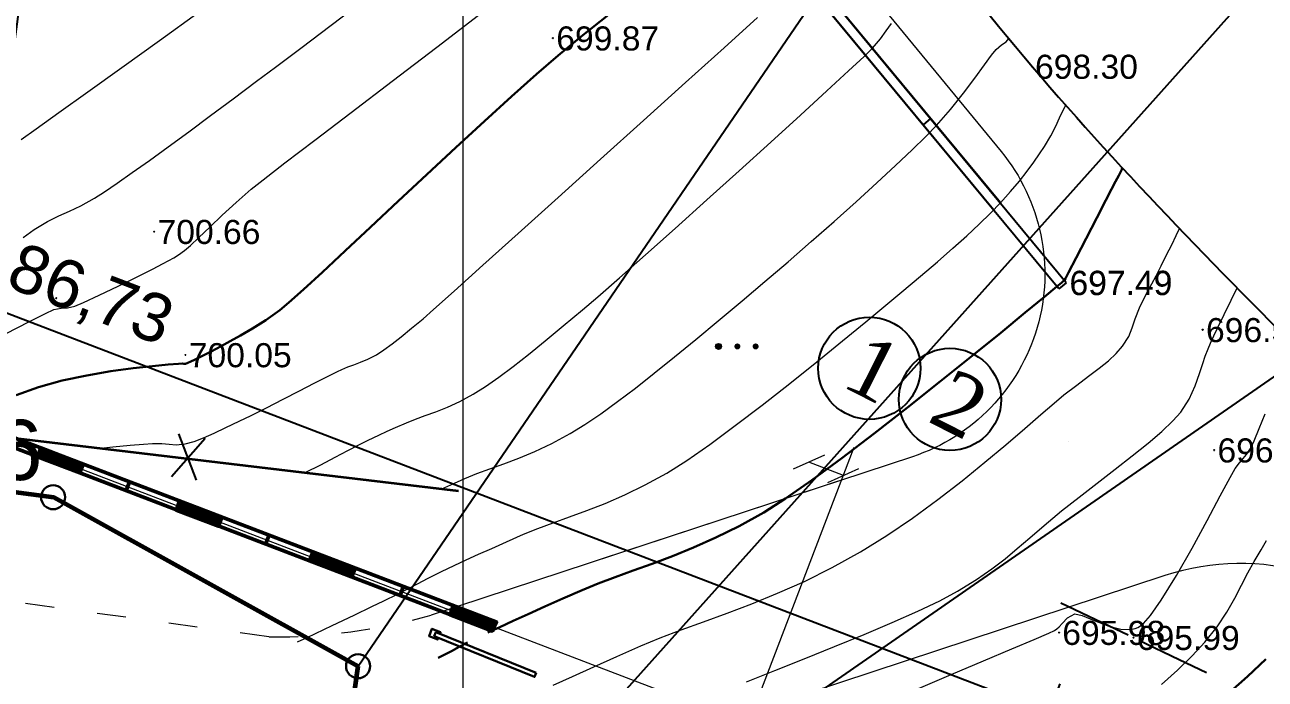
# Model space of a CAD drawing. Header units: feet. Extents: x 3381 to 684025, y 675186 to 4375940.
# Drawn here: x 682170.7 to 682222.2, y 4375721.2 to 4375748.4 of the extents above; entities that cross this region are included whole.
import ezdxf

# ---------------------------------------------------------------- set-up
doc = ezdxf.new("R2010")
doc.units = ezdxf.units.FT
doc.header["$MEASUREMENT"] = 0
doc.header["$PDMODE"] = 34
doc.header["$PDSIZE"] = 0.01
doc.linetypes.add('ACAD_ISO03W100', pattern=[30, 12, -18])
doc.linetypes.add('DUZ', pattern=[0])
doc.layers.get('0').update_dxf_attribs({"linetype": 'CONTINUOUS'})
doc.layers.get('Defpoints').update_dxf_attribs({"linetype": 'CONTINUOUS'})
for name, color, linetype, lineweight in [('-K1', 16, 'CONTINUOUS', 60), ('ANA HORIZONTAL', 24, 'CONTINUOUS', 30), ('das hasar', 5, 'CONTINUOUS', 0), ('HORIZANTAL', 24, 'CONTINUOUS', 13), ('km setka', 170, 'CONTINUOUS', 15)]:
    doc.layers.add(name, color=color, linetype=linetype, lineweight=lineweight)
for name, color, linetype in [('0_Point_Height', 2, 'CONTINUOUS'), ('0_Point_Point', 7, 'CONTINUOUS'), ('col bitkisi', 7, 'CONTINUOUS'), ('Layer8', 7, 'CONTINUOUS'), ('Lep-Stolb', 7, 'CONTINUOUS')]:
    doc.layers.add(name, color=color, linetype=linetype)
doc.styles.get("Standard").update_dxf_attribs({"font": 'arial.ttf', "height": 2})
doc.styles.add('style5', font='arialazlat.ttf', dxfattribs={"height": 400})
doc.linetypes.add('FENCELINE2', pattern='A,6.35,-2.54,[132,ltypeshp.shx,S=2.54,R=0,X=-2.54,Y=0],-2.54,25.4', length=36.83)
doc.dimstyles.new('ISO-25', dxfattribs={"dimtxt": 2, "dimasz": 1, "dimexe": 1.25, "dimexo": 0.625, "dimtad": 1, "dimtxsty": 'Standard', "dimblk": 'OBLIQUE', "dimcen": 2.5, "dimadec": 0, "dimazin": 0, "dimtfac": 1, "dimtmove": 0, "dimatfit": 3, "dimldrblk": 'OBLIQUE', "dimfxl": 1, "dimarcsym": 0})

# ---------------------------------------------------------------- blocks, each defined once
blk = doc.blocks.new('_Oblique')
at = {"color": 0, "linetype": 'ByBlock', "lineweight": -2}
blk.add_line((-0.5, -0.5), (0.5, 0.5), dxfattribs=at)
blk = doc.blocks.new('*D48')
at = {"color": 0, "lineweight": -2, "transparency": 16777216}
for p, q in [((682130.731, 4375746.842), (682132.722, 4375752.045)), ((682132.275, 4375750.878), (682213.275, 4375719.878)), ((682211.731, 4375715.842), (682213.722, 4375721.045))]:
    blk.add_line(p, q, dxfattribs=at)
at = {"layer": 'Defpoints', "color": 0, "lineweight": 18, "transparency": 16777216}
for p in [(682130.507, 4375746.258), (682213.275, 4375719.878), (682211.507, 4375715.258)]:
    blk.add_point(p, dxfattribs=at)
at = {"color": 0, "lineweight": -2, "transparency": 16777216}
for p, rotation in [((682132.275, 4375750.878), 159.0573494500117), ((682213.275, 4375719.878), 339.0573494500117)]:
    blk.add_blockref('_Oblique', p, dxfattribs=dict(at, rotation=rotation))
at = {"color": 0, "lineweight": 18, "transparency": 16777216, "insert": (682173.428, 4375737.084), "char_height": 2, "attachment_point": 5, "rotation": 339.0573}
blk.add_mtext('86,73', dxfattribs=at)
blk = doc.blocks.new('*D50')
at = {"color": 0, "lineweight": -2, "transparency": 16777216}
for p, q in [((682132.844, 4375728.596), (682137.455, 4375763.227)), ((682137.29, 4375761.988), (682171.607, 4375757.419)), ((682167.162, 4375724.028), (682171.772, 4375758.658))]:
    blk.add_line(p, q, dxfattribs=at)
at = {"layer": 'Defpoints', "color": 0, "lineweight": 18, "transparency": 16777216}
for p in [(682171.607, 4375757.419), (682132.762, 4375727.976), (682167.079, 4375723.408)]:
    blk.add_point(p, dxfattribs=at)
at = {"color": 0, "lineweight": -2, "transparency": 16777216}
for p, rotation in [((682137.29, 4375761.988), 172.417149274753), ((682171.607, 4375757.419), 352.4171492747529)]:
    blk.add_blockref('_Oblique', p, dxfattribs=dict(at, rotation=rotation))
at = {"color": 0, "lineweight": 20, "transparency": 16777216, "insert": (682154.666, 4375761.336), "char_height": 2, "attachment_point": 5, "rotation": 352.4171}
blk.add_mtext('{\\fArial|b0|i0|c238|p34;34.60}', dxfattribs=at)

msp = doc.modelspace()

# ---------------------------------------------------------------- hatches: boundary and pattern name
at = {"lineweight": 25}
h = msp.add_hatch(dxfattribs=at)
h.set_pattern_fill('GRASS', color=3)
h.set_pattern_definition([(90, (1292.8779, 801.1559), (-0.707106781, 0.707106781), [0.1875, -1.226713563]), (45, (1292.8779, 801.1559), (-0.70710678119, 0.70710678119), [0.1875, -0.8125]), (135, (1292.8779, 801.1559), (-0.70710678119, -0.70710678119), [0.1875, -0.8125])])
edge = h.paths.add_edge_path(flags=16)
edge.add_arc((682105.84865, 4375677.65053), 3.56005, 0, 360)
edge = h.paths.add_edge_path()
edge.add_arc((682171.50499, 4375648.56641), 2.12139, 0, 360)
edge = h.paths.add_edge_path()
edge.add_line((682108.64083, 4375679.85909), (682113.17785, 4375679.2513))
edge.add_line((682113.17785, 4375679.2513), (682113.56487, 4375682.14026))
edge.add_line((682113.56487, 4375682.14026), (682106.23846, 4375683.12958))
edge.add_line((682106.23846, 4375683.12958), (682108.37957, 4375698.98567))
edge.add_line((682108.37957, 4375698.98567), (682116.75234, 4375697.85506))
edge.add_line((682116.75234, 4375697.85506), (682117.47927, 4375703.23835))
edge.add_line((682117.47927, 4375703.23835), (682112.82744, 4375703.90955))
edge.add_line((682112.82744, 4375703.90955), (682113.64144, 4375709.55112))
edge.add_line((682113.64144, 4375709.55112), (682121.76329, 4375708.39762))
edge.add_line((682121.76329, 4375708.39762), (682125.50927, 4375735.51285))
edge.add_line((682125.50927, 4375735.51285), (682125.60219, 4375736.20243))
edge.add_line((682125.60219, 4375736.20243), (682125.33204, 4375735.70925))
edge.add_line((682125.33204, 4375735.70925), (682087.79442, 4375662.37994))
edge.add_line((682087.79442, 4375662.37994), (682179.38919, 4375634.50327))
edge.add_line((682179.38919, 4375634.50327), (682211.24714, 4375715.14369))
edge.add_line((682211.24714, 4375715.14369), (682204.13671, 4375717.86497))
edge.add_line((682204.13671, 4375717.86497), (682202.38248, 4375713.28135))
edge.add_line((682202.38248, 4375713.28135), (682194.01839, 4375716.21455))
edge.add_arc((682353.44716, 4375651.32986), 172.12656, 157.8545463, 159.3177752)
edge.add_line((682192.41352, 4375712.12231), (682205.77828, 4375710.32554))
edge.add_line((682205.77828, 4375710.32554), (682205.03612, 4375705.07767))
edge.add_line((682205.03612, 4375705.07767), (682191.70717, 4375706.88497))
edge.add_arc((682192.00748, 4375703.74409), 3.15521, 95.461516, 167.592502)
edge.add_line((682188.92597, 4375704.42203), (682188.92597, 4375703.46651))
edge.add_line((682188.92597, 4375703.46651), (682190.59285, 4375703.86026))
edge.add_line((682190.59285, 4375703.86026), (682196.1848, 4375702.88131))
edge.add_line((682196.1848, 4375702.88131), (682194.23476, 4375689.69784))
edge.add_line((682194.23476, 4375689.69784), (682194.01539, 4375689.69784))
edge.add_line((682194.01539, 4375689.69784), (682188.92597, 4375690.41529))
edge.add_line((682188.92597, 4375690.41529), (682189.53759, 4375695.78319))
edge.add_line((682189.53759, 4375695.78319), (682194.64022, 4375695.08381))
edge.add_line((682194.64022, 4375695.08381), (682194.99134, 4375697.64556))
edge.add_line((682194.99134, 4375697.64556), (682189.81164, 4375698.35551))
edge.add_line((682189.81164, 4375698.35551), (682190.40706, 4375703.44416))
edge.add_line((682190.40706, 4375703.44416), (682188.82623, 4375703.23511))
edge.add_line((682188.82623, 4375703.23511), (682186.77022, 4375687.26853))
edge.add_line((682186.77022, 4375687.26853), (682195.50641, 4375686.05974))
edge.add_line((682195.50641, 4375686.05974), (682194.6758, 4375678.70417))
edge.add_line((682194.6758, 4375678.70417), (682185.8926, 4375679.91946))
edge.add_line((682185.8926, 4375679.91946), (682185.51355, 4375677.26908))
edge.add_line((682185.51355, 4375677.26908), (682179.38594, 4375678.07251))
edge.add_arc((682178.94963, 4375668.08203), 10, 87.499348, 110.778603)
edge.add_line((682175.40205, 4375677.43161), (682185.15133, 4375676.00548))
edge.add_line((682185.15133, 4375676.00548), (682184.52449, 4375672.51119))
edge.add_line((682184.52449, 4375672.51119), (682181.21386, 4375673.03668))
edge.add_line((682181.21386, 4375673.03668), (682181.60716, 4375676.11085))
edge.add_line((682181.60716, 4375676.11085), (682179.07598, 4375676.44567))
edge.add_line((682179.07598, 4375676.44567), (682178.67102, 4375673.38414))
edge.add_line((682178.67102, 4375673.38414), (682175.34696, 4375673.82383))
edge.add_line((682175.34696, 4375673.82383), (682175.69974, 4375676.92142))
edge.add_line((682175.69974, 4375676.92142), (682174.90535, 4375677.22773))
edge.add_arc((682179.11889, 4375667.86943), 10.26312, 114.239473, 179.009552)
edge.add_line((682168.8573, 4375668.04684), (682168.50755, 4375665.41112))
edge.add_line((682168.50755, 4375665.41112), (682165.52104, 4375665.73781))
edge.add_line((682165.52104, 4375665.73781), (682164.64008, 4375660.87508))
edge.add_line((682164.64008, 4375660.87508), (682155.93104, 4375662.08826))
edge.add_line((682155.93104, 4375662.08826), (682156.6183, 4375666.98879))
edge.add_line((682156.6183, 4375666.98879), (682149.69258, 4375667.90781))
edge.add_line((682149.69258, 4375667.90781), (682150.12707, 4375671.18217))
edge.add_arc((682147.15314, 4375671.5768), 3, 352.441183, 442.140201)
edge.add_line((682147.56339, 4375674.54862), (682135.67766, 4375676.1894))
edge.add_line((682135.67766, 4375676.1894), (682134.40637, 4375666.77204))
edge.add_line((682134.40637, 4375666.77204), (682127.10306, 4375667.7505))
edge.add_line((682127.10306, 4375667.7505), (682128.35698, 4375677.19999))
edge.add_line((682128.35698, 4375677.19999), (682125.34172, 4375677.62181))
edge.add_line((682125.34172, 4375677.62181), (682124.08043, 4375668.11674))
edge.add_line((682124.08043, 4375668.11674), (682122.65018, 4375668.39147))
edge.add_line((682122.65018, 4375668.39147), (682111.9298, 4375669.93498))
edge.add_line((682111.9298, 4375669.93498), (682112.97868, 4375677.76458))
edge.add_line((682112.97868, 4375677.76458), (682109.35793, 4375678.24963))
edge.add_arc((682105.84865, 4375677.65053), 3.56005, 9.687955, 38.343389)
at = {"lineweight": 50}
h = msp.add_hatch(dxfattribs=at)
h.set_pattern_fill('ANSI31', scale=0.3, angle=-13.282186)
h.set_pattern_definition([(31.717814137, (-989965.687344, 274147.432816), (-0.01971510584618, 0.03189928841642), [])])
h.paths.add_polyline_path([(682171.39738, 4375730.84377), (682173.16316, 4375730.17014), (682173.02376, 4375729.8072), (682171.26541, 4375730.47537)])
h = msp.add_hatch(dxfattribs=at)
h.set_pattern_fill('ANSI31', scale=0.3, angle=-12.658271)
h.set_pattern_definition([(32.3417294339, (-945197.990066, 256180.224487), (-0.02006129345044, 0.03168271618873), [])])
h.paths.add_polyline_path([(682177.15666, 4375728.63611), (682178.92223, 4375727.96256), (682178.78425, 4375727.59031), (682177.02589, 4375728.2581)])
h = msp.add_hatch(dxfattribs=at)
h.set_pattern_fill('ANSI31', scale=0.3, angle=-13.282186)
h.set_pattern_definition([(31.717814137, (-989954.396804, 274143.10893), (-0.01971510584618, 0.03189928841642), [])])
h.paths.add_polyline_path([(682182.68792, 4375726.51989), (682184.4537, 4375725.84626), (682184.3143, 4375725.48332), (682182.55595, 4375726.15149)])
h = msp.add_hatch(dxfattribs=at)
h.set_pattern_fill('ANSI31', scale=0.3, angle=-12.658271)
h.set_pattern_definition([(32.3417294339, (-945186.625457, 256175.872236), (-0.02006129345044, 0.03168271618873), [])])
h.paths.add_polyline_path([(682188.52127, 4375724.28385), (682190.28684, 4375723.6103), (682190.14886, 4375723.23806), (682188.3905, 4375723.90584)])
at = {"layer": 'col bitkisi', "ltscale": 1.5}
h = msp.add_hatch(color=256, dxfattribs=at)
edge = h.paths.add_edge_path()
edge.add_arc((682199.5401, 4375735.05671), 0.125, 0, 360)
h = msp.add_hatch(color=256, dxfattribs=at)
edge = h.paths.add_edge_path()
edge.add_arc((682200.32242, 4375735.05671), 0.125, 0, 360)
h = msp.add_hatch(color=256, dxfattribs=at)
edge = h.paths.add_edge_path()
edge.add_arc((682201.08115, 4375735.05671), 0.125, 0, 360)

# ---------------------------------------------------------------- linework, layer by layer
at = {"layer": '-K1'}
for p, q in [((682155.07526, 4375731.02885), (682171.93691, 4375728.79162)), ((682171.93691, 4375728.79162), (682184.57282, 4375721.77834, 841.38178)), ((682183.04049, 4375710.6029, 931.18466), (682184.57282, 4375721.77834, 841.38178))]:
    msp.add_line(p, q, dxfattribs=at)
at = {"layer": '-K1', "linetype": 'DUZ', "lineweight": 30}
for centre in [(682171.90986, 4375728.79531), (682184.57282, 4375721.77834, 841.38178)]:
    msp.add_circle(centre, 0.5, dxfattribs=at)
msp.add_line((682184.57282, 4375721.77834, 841.38178), (682222.54225, 4375777.2906))
at = {"color": 6}
for p, q in [((682186.17698, 4375710.17456, 931.18466), (682226.73715, 4375755.48061, -0.30634)), ((682188.1588, 4375709.90391, 931.18466), (682234.9818, 4375742.39435))]:
    msp.add_line(p, q, dxfattribs=at)
at = {"linetype": 'Continuous'}
for p, q in [((682208.34596, 4375744.51895), (682208.04133, 4375744.25966)), ((682213.97448, 4375737.70128, 697.485), (682213.66637, 4375737.4462, 697.485))]:
    msp.add_line(p, q, dxfattribs=at)
at = {"color": 1, "lineweight": 25}
for p, q in [((682176.82566, 4375729.66266, 696.134), (682178.22845, 4375731.25154, 696.134)), ((682177.11796, 4375731.43196, 1393.634), (682177.85438, 4375729.4991, 696.134))]:
    msp.add_line(p, q, dxfattribs=at)
at = {"color": 7, "lineweight": 18}
for p, q in [((682200.99128, 4375719.95213), (682205.16954, 4375730.86952)), ((682204.72274, 4375729.7021), (682203.28865, 4375730.25095)), ((682205.02269, 4375729.63298, 374.95345), (682187.60955, 4375723.89877, 374.95345))]:
    msp.add_line(p, q, dxfattribs=at)
at = {"color": 7, "lineweight": 50}
for p, q in [((682175.08767, 4375729.43178), (682174.9488, 4375729.06896)), ((682180.87482, 4375727.23367), (682180.74048, 4375726.86915)), ((682186.44999, 4375725.08038), (682186.31565, 4375724.71585)), ((682190.05016, 4375723.68441), (682189.90719, 4375723.31084))]:
    msp.add_line(p, q, dxfattribs=at)
at = {"color": 7, "linetype": 'ACAD_ISO03W100', "lineweight": 18, "ltscale": 0.1}
msp.add_line((682180.87048, 4375722.99844), (682170.07776, 4375724.47229), dxfattribs=at)
at = {"color": 3, "lineweight": 30}
msp.add_line((682190.05016, 4375723.68441), (682189.90719, 4375723.31084, 452.35284), dxfattribs=at)
at = {"linetype": 'Continuous', "elevation": 697.485}
for points in [[(682211.24331, 4375741.01921), (682202.65243, 4375751.39622), (682193.78443, 4375765.77722), (682181.97543, 4375785.80322), (682171.95343, 4375802.74522), (682160.82643, 4375820.88122), (682148.48143, 4375841.42822)], [(682213.66637, 4375737.4462), (682202.32162, 4375751.14964), (682193.43693, 4375765.55769), (682181.62606, 4375785.58686), (682171.60585, 4375802.52585), (682160.47956, 4375820.66068), (682148.13361, 4375841.20928)], [(682210.96371, 4375740.72968), (682202.32657, 4375751.16258), (682193.44188, 4375765.57064), (682181.63101, 4375785.59981), (682171.6108, 4375802.53879), (682160.48451, 4375820.67363), (682148.13855, 4375841.22222)], [(682213.97448, 4375737.70128), (682202.64748, 4375751.38328), (682193.77948, 4375765.76428), (682181.97048, 4375785.79028), (682171.94848, 4375802.73228), (682160.82148, 4375820.86828), (682148.47648, 4375841.41528)]]:
    msp.add_lwpolyline(points, dxfattribs=at)
at = {"color": 7, "lineweight": 18}
for points, elevation in [([(682203.14315, 4375753.05438), (682211.27248, 4375743.15466, -0.52704394), (682207.59212, 4375730.4791), (682194.67209, 4375726.22449)], 374.95345), ([(682242.82367, 4375705.4074), (682228.94507, 4375722.37483, 0.31024639), (682218.07683, 4375725.54175), (682197.8026, 4375718.86537, 0.28729372), (682192.37618, 4375712.33271), (682192.34906, 4375712.13098)], 690.5)]:
    msp.add_lwpolyline(points, format="xyb", dxfattribs=dict(at, elevation=elevation))
at = {"color": 7, "lineweight": 30}
for points in [[(682199.39285, 4375720.10881), (682211.76772, 4375715.37276), (682179.62566, 4375634.01318), (682087.22044, 4375662.13651), (682130.41122, 4375746.50919), (682190.05016, 4375723.68441)], [(682199.24988, 4375719.73524), (682211.24714, 4375715.14369), (682179.38919, 4375634.50327), (682087.79442, 4375662.37994), (682130.60364, 4375746.00726), (682189.90719, 4375723.31084)]]:
    msp.add_lwpolyline(points, dxfattribs=at)
at = {"color": 1, "lineweight": 0}
msp.add_lwpolyline([(682087.50743, 4375662.25822), (682130.50743, 4375746.25822), (682211.50743, 4375715.25822), (682179.50743, 4375634.25822)], close=True, dxfattribs=at)
at = {"color": 7, "lineweight": 50}
for points in [[(682190.15981, 4375723.24367), (682190.33431, 4375723.60517), (682165.01152, 4375733.28673), (682126.11695, 4375738.12039), (682091.07134, 4375669.65716), (682188.61997, 4375656.66888), (682204.39706, 4375696.58512), (682204.03799, 4375696.72719), (682188.36159, 4375657.12156), (682091.70697, 4375669.95943), (682126.39604, 4375737.68662), (682164.91075, 4375732.91319), (682190.15981, 4375723.24367)], [(682171.39726, 4375730.84382), (682173.16316, 4375730.17014), (682173.0247, 4375729.8072), (682171.26605, 4375730.47717), (682171.39726, 4375730.84382)], [(682177.15666, 4375728.63611), (682178.92223, 4375727.96256), (682178.78425, 4375727.59031), (682177.02651, 4375728.2599), (682177.15666, 4375728.63611)], [(682182.6878, 4375726.51993), (682184.4537, 4375725.84626), (682184.31524, 4375725.48332), (682182.55659, 4375726.15328), (682182.6878, 4375726.51993)], [(682188.52127, 4375724.28385), (682190.28684, 4375723.6103), (682190.14886, 4375723.23806), (682188.39112, 4375723.90765), (682188.52127, 4375724.28385)]]:
    msp.add_lwpolyline(points, dxfattribs=at)
at = {"color": 7, "lineweight": 18}
msp.add_lwpolyline([(682214.07696, 4375731.10788), (682214.07696, 4375731.10788)], dxfattribs=at)
at = {"color": 7, "linetype": 'DUZ', "lineweight": 30, "elevation": 4034.16096}
msp.add_lwpolyline([(682187.9747, 4375723.11839), (682188.00218, 4375723.18648), (682187.64262, 4375723.33156), (682187.5219, 4375723.03239), (682187.88145, 4375722.8873), (682187.90736, 4375722.95151)], dxfattribs=at)
msp.add_lwpolyline([(682191.9725, 4375721.50147), (682191.90412, 4375721.33332), (682187.7356, 4375723.02845), (682187.80398, 4375723.1966)], close=True, dxfattribs=at)
at = {"color": 7, "linetype": 'DUZ', "lineweight": 25}
for centre in [(682205.80391, 4375734.15103), (682209.14959, 4375732.8574)]:
    msp.add_circle(centre, 2.12139, dxfattribs=at)
at = {"color": 7, "linetype": 'ACAD_ISO03W100', "lineweight": 18, "ltscale": 0.1}
msp.add_arc((682181.0992, 4375746.91076, 374.95345), 23.91519, 269.485452, 285.796812, dxfattribs=at)
at = {"linetype": 'Continuous'}
msp.add_open_spline([(682139.47963, 4375868.22821), (682141.3006, 4375864.75779), (682147.60661, 4375852.73973), (682157.50344, 4375834.7584), (682171.49822, 4375815.49396), (682182.26949, 4375795.29608), (682193.23269, 4375777.41052), (682202.36035, 4375760.00732), (682215.7753, 4375741.48611), (682232.37485, 4375727.19698), (682243.90986, 4375712.36038), (682251.84002, 4375701.87762), (682263.15807, 4375689.959), (682271.40714, 4375679.26706), (682275.85095, 4375673.50726)], degree=3, knots=[0, 0, 0, 0, 11.75951037, 40.72320969, 61.46233043, 83.05497871, 109.29071666, 124.3927439, 141.9627176, 177.53300774, 189.55882144, 198.27648785, 216.95544768, 238.76886618, 238.76886618, 238.76886618, 238.76886618], dxfattribs=at)
at = {"layer": '0_Point_Point'}
for p in [(682192.6667, 4375747.86072, 699.872), (682212.54643, 4375746.68522, 698.303), (682176.10943, 4375739.82522, 700.658), (682172.04043, 4375737.06022, 700.574), (682219.64543, 4375735.75022, 696.581), (682177.40743, 4375734.70722, 700.055), (682220.12143, 4375730.75322, 696.212), (682213.67843, 4375723.17622, 695.976), (682216.77343, 4375722.96622, 695.988)]:
    msp.add_point(p, dxfattribs=at)
at = {"layer": 'ANA HORIZONTAL', "color": 32, "lineweight": 30, "elevation": 700}
msp.add_lwpolyline([(682170.37529, 4375733.02725), (682171.30947, 4375733.36919), (682172.29209, 4375733.63897), (682173.3065, 4375733.85611), (682174.3029, 4375734.02578), (682175.23148, 4375734.15314), (682176.04243, 4375734.24335), (682176.68594, 4375734.30159), (682177.1122, 4375734.33301), (682177.27141, 4375734.34278), (682177.3393, 4375734.34075), (682177.40659, 4375734.34079), (682177.4999, 4375734.37695), (682177.62795, 4375734.43394), (682177.77744, 4375734.50458), (682178.07944, 4375734.65144), (682178.47114, 4375734.84961), (682178.88972, 4375735.07419), (682179.25668, 4375735.27372), (682179.69334, 4375735.51203), (682180.19005, 4375735.79944), (682180.73712, 4375736.14628), (682181.32487, 4375736.56285), (682181.70076, 4375736.87684), (682182.30089, 4375737.41545), (682183.09003, 4375738.14223), (682184.03297, 4375739.02075), (682185.09449, 4375740.01458), (682186.23937, 4375741.08727), (682187.43238, 4375742.20239), (682188.63831, 4375743.3235), (682189.82195, 4375744.41416), (682190.94806, 4375745.43793), (682191.98143, 4375746.35838), (682192.88685, 4375747.13908), (682193.91159, 4375747.9836), (682194.97463, 4375748.82925)], dxfattribs=at)
at = {"layer": 'ANA HORIZONTAL', "color": 16, "lineweight": 30}
for points, elevation in [([(682189.96721, 4375723.17335), (682190.45283, 4375723.39966), (682191.01146, 4375723.65639), (682191.6381, 4375723.94111), (682192.32772, 4375724.25139), (682193.07529, 4375724.58481), (682193.87581, 4375724.93895), (682194.5391, 4375725.21286), (682195.24535, 4375725.47752), (682195.99488, 4375725.74595), (682196.78804, 4375726.03117), (682197.62514, 4375726.34617), (682198.50651, 4375726.70399), (682199.43248, 4375727.11763), (682200.40338, 4375727.6001), (682201.41954, 4375728.16443), (682202.31697, 4375728.73586), (682203.41552, 4375729.50445), (682204.6621, 4375730.42325), (682206.00359, 4375731.44529), (682207.38691, 4375732.52362), (682208.75895, 4375733.61126), (682210.0666, 4375734.66126), (682211.25677, 4375735.62666), (682212.27636, 4375736.4605), (682213.07226, 4375737.11581), (682213.59137, 4375737.54563), (682213.7806, 4375737.703), (682213.84749, 4375737.76225), (682213.89974, 4375737.81049), (682213.95315, 4375737.87873), (682214.0785, 4375738.12085), (682214.393, 4375738.73029), (682214.81235, 4375739.5443), (682215.2523, 4375740.4001), (682215.62855, 4375741.13493), (682215.85682, 4375741.58604), (682216.0238, 4375741.90672), (682216.15877, 4375742.15515), (682216.28062, 4375742.40826), (682216.30539, 4375742.47322)], 697.5), ([(682187.8984, 4375722.13012), (682188.09868, 4375722.22622), (682188.44883, 4375722.40652), (682188.76628, 4375722.57639), (682189.11516, 4375722.75959)], 697.5), ([(682220.54885, 4375720.50182), (682221.50493, 4375721.35067), (682222.26986, 4375722.06526)], 695)]:
    msp.add_lwpolyline(points, dxfattribs=dict(at, elevation=elevation))
at = {"layer": 'col bitkisi', "lineweight": 13, "ltscale": 1.5}
msp.add_circle((682199.5401, 4375735.05671), 0.125, dxfattribs=at)
at = {"layer": 'das hasar', "color": 8, "linetype": 'FENCELINE2', "lineweight": 35, "ltscale": 0.35, "elevation": 696.134}
msp.add_lwpolyline([(682131.59643, 4375735.85322), (682188.74449, 4375729.06308)], dxfattribs=at)
at = {"layer": 'HORIZANTAL', "color": 32, "linetype": 'Continuous', "lineweight": 13}
for points, elevation in [([(682170.66544, 4375739.58139), (682171.124, 4375739.91336), (682171.6829, 4375740.24915), (682172.15056, 4375740.47867), (682172.58967, 4375740.67033), (682173.06295, 4375740.89254), (682173.6331, 4375741.2137), (682174.04741, 4375741.48025), (682174.57206, 4375741.83657), (682175.19546, 4375742.27341), (682175.90601, 4375742.7815), (682176.69212, 4375743.3516), (682177.54221, 4375743.97444), (682178.44468, 4375744.64076), (682179.38793, 4375745.34132), (682180.36038, 4375746.06685), (682181.14185, 4375746.65389), (682182.18948, 4375747.44551), (682183.45425, 4375748.4048), (682184.8871, 4375749.49488)], 701), ([(682169.95809, 4375735.59882), (682170.89575, 4375736.07472), (682171.59622, 4375736.42474), (682171.94619, 4375736.58438), (682172.25026, 4375736.64604), (682172.50183, 4375736.66257), (682172.80567, 4375736.72473), (682173.17338, 4375736.8793), (682173.82005, 4375737.18165), (682174.60834, 4375737.56254), (682175.40091, 4375737.95274), (682176.06042, 4375738.28304), (682176.44953, 4375738.48419), (682176.71457, 4375738.62716), (682176.92013, 4375738.74165), (682177.11845, 4375738.86683), (682177.36177, 4375739.04186), (682177.60988, 4375739.25393), (682177.96566, 4375739.58757), (682178.41273, 4375740.01497), (682178.93473, 4375740.50829), (682179.51529, 4375741.03972), (682180.13805, 4375741.58144), (682180.63573, 4375741.97842), (682181.53697, 4375742.67578), (682182.77486, 4375743.62426), (682184.28248, 4375744.77465), (682185.99292, 4375746.07771), (682187.83926, 4375747.4842), (682189.75461, 4375748.9449)], 700.5), ([(682170.58825, 4375743.65653), (682171.20859, 4375744.09939), (682172.14986, 4375744.77214), (682173.35463, 4375745.63411), (682174.76543, 4375746.6446), (682176.32482, 4375747.76291), (682177.97535, 4375748.94835)], 701.5), ([(682173.89115, 4375730.82791), (682174.38931, 4375730.89129), (682175.10731, 4375730.9616), (682175.66798, 4375731.00466), (682176.03489, 4375731.02965), (682176.42005, 4375731.02933), (682176.72436, 4375730.99386), (682177.02496, 4375730.97126), (682177.39901, 4375731.00956), (682177.76113, 4375731.10731), (682178.1557, 4375731.25903), (682178.59257, 4375731.45588), (682179.08162, 4375731.68898), (682179.6327, 4375731.9495), (682180.13695, 4375732.19226), (682180.76843, 4375732.50842), (682181.45965, 4375732.86104), (682182.14309, 4375733.21319), (682182.75126, 4375733.52794), (682183.21665, 4375733.76837), (682183.47177, 4375733.89754), (682183.71234, 4375734.01112), (682183.90505, 4375734.09773), (682184.14868, 4375734.20478), (682184.39221, 4375734.29963), (682184.67018, 4375734.40006), (682184.98316, 4375734.52931), (682185.33176, 4375734.71063), (682185.641, 4375734.9095), (682185.98511, 4375735.16058), (682186.36845, 4375735.46182), (682186.7954, 4375735.81116), (682187.27034, 4375736.20656), (682187.70176, 4375736.5844), (682188.55811, 4375737.34854), (682189.75982, 4375738.42695), (682191.22738, 4375739.74757), (682192.88123, 4375741.23836), (682194.64184, 4375742.82727), (682196.42967, 4375744.44226), (682198.16518, 4375746.01129), (682199.76882, 4375747.46231), (682201.16107, 4375748.72327)], 699.5), ([(682182.37901, 4375729.81941), (682183.02608, 4375730.14423), (682183.62234, 4375730.4543), (682184.15042, 4375730.73376), (682184.60825, 4375730.97444), (682184.99373, 4375731.16812), (682185.43625, 4375731.37808), (682185.78308, 4375731.53684), (682186.13192, 4375731.69128), (682186.58046, 4375731.88832), (682186.95213, 4375732.03779), (682187.35948, 4375732.185), (682187.8029, 4375732.34608), (682188.28281, 4375732.53719), (682188.79961, 4375732.77448), (682189.3537, 4375733.07408), (682189.86359, 4375733.39436), (682190.41369, 4375733.77778), (682191.00771, 4375734.22259), (682191.64941, 4375734.72704), (682192.34252, 4375735.28937), (682193.09077, 4375735.90783), (682193.8979, 4375736.58067), (682194.53254, 4375737.12341), (682195.4215, 4375737.90165), (682196.50858, 4375738.86448), (682197.73754, 4375739.961), (682199.05217, 4375741.14029), (682200.39624, 4375742.35145), (682201.71353, 4375743.54357), (682202.94781, 4375744.66573), (682204.04287, 4375745.66703), (682204.94248, 4375746.49656), (682205.59041, 4375747.10341), (682205.93046, 4375747.43666), (682206.26517, 4375747.82554), (682206.50731, 4375748.15628), (682206.71888, 4375748.46733)], 699), ([(682188.0444, 4375729.14627), (682188.43019, 4375729.31612), (682189.01224, 4375729.57187), (682189.51007, 4375729.77425), (682190.04906, 4375729.97136), (682190.62963, 4375730.17917), (682191.25217, 4375730.4137), (682191.91708, 4375730.69094), (682192.62477, 4375731.02688), (682193.37565, 4375731.43753), (682193.99444, 4375731.82085), (682194.65082, 4375732.26473), (682195.34749, 4375732.76783), (682196.08716, 4375733.32881), (682196.87255, 4375733.94631), (682197.70636, 4375734.619), (682198.59131, 4375735.34554), (682199.53011, 4375736.12458), (682200.52547, 4375736.95478), (682201.46536, 4375737.74688), (682202.42779, 4375738.57176), (682203.39315, 4375739.41174), (682204.34186, 4375740.24912), (682205.25432, 4375741.0662), (682206.11093, 4375741.8453), (682206.89208, 4375742.56872), (682207.57819, 4375743.21876), (682208.14966, 4375743.77773), (682208.58688, 4375744.22794), (682209.17446, 4375744.89591), (682209.71421, 4375745.56926), (682210.18955, 4375746.20174), (682210.58387, 4375746.74711), (682210.88058, 4375747.15911), (682211.06308, 4375747.39152), (682211.28579, 4375747.5763), (682211.48037, 4375747.70779), (682211.59531, 4375747.84354)], 698.5), ([(682182.06382, 4375722.79557), (682182.46326, 4375722.9768), (682183.50186, 4375723.46458), (682184.41619, 4375723.90347), (682185.14998, 4375724.25887), (682185.64693, 4375724.49617), (682186.20704, 4375724.76493), (682186.6458, 4375724.99085), (682187.04356, 4375725.20371), (682187.48073, 4375725.43327), (682188.03766, 4375725.70929), (682188.55691, 4375725.95623), (682189.05981, 4375726.19033), (682189.57318, 4375726.42444), (682190.1238, 4375726.67142), (682190.73849, 4375726.94412), (682191.44403, 4375727.25541), (682192.03531, 4375727.49788), (682192.66955, 4375727.73274), (682193.3471, 4375727.97461), (682194.06835, 4375728.23812), (682194.83366, 4375728.53788), (682195.64339, 4375728.88853), (682196.49791, 4375729.30469), (682197.39759, 4375729.80098), (682198.21779, 4375730.32019), (682199.17656, 4375730.98773), (682200.23488, 4375731.76744), (682201.35373, 4375732.62318), (682202.4941, 4375733.51876), (682203.61696, 4375734.41805), (682204.68331, 4375735.28486), (682205.65411, 4375736.08305), (682206.49036, 4375736.77644), (682207.15304, 4375737.32889), (682207.92329, 4375737.97601), (682208.62746, 4375738.57713), (682209.268, 4375739.13586), (682209.8474, 4375739.65583), (682210.3681, 4375740.14063), (682210.83258, 4375740.59389), (682211.24331, 4375741.01921), (682211.66479, 4375741.48636), (682212.03444, 4375741.92439), (682212.35637, 4375742.33216), (682212.63472, 4375742.70849), (682212.87363, 4375743.05223), (682213.07723, 4375743.36223), (682213.33413, 4375743.80074), (682213.54117, 4375744.20906), (682213.69582, 4375744.5437), (682213.79556, 4375744.76112), (682213.87653, 4375744.91497), (682213.94025, 4375745.03755), (682213.95579, 4375745.07681)], 698), ([(682192.67276, 4375720.9895), (682193.47317, 4375721.35425), (682194.36371, 4375721.75663), (682195.3175, 4375722.1837), (682196.3076, 4375722.6225), (682197.11656, 4375722.95758), (682197.98634, 4375723.28664), (682198.91294, 4375723.62284), (682199.89235, 4375723.97935), (682200.92056, 4375724.36936), (682201.99359, 4375724.80605), (682203.10742, 4375725.30258), (682204.25805, 4375725.87213), (682205.44148, 4375726.52788), (682206.52192, 4375727.19923), (682207.5947, 4375727.93117), (682208.643, 4375728.69932), (682209.65001, 4375729.4793), (682210.5989, 4375730.24671), (682211.47284, 4375730.97716), (682212.25502, 4375731.64626), (682212.9286, 4375732.22964), (682213.47676, 4375732.70289), (682213.88269, 4375733.04164), (682214.41271, 4375733.45431), (682214.90135, 4375733.82185), (682215.34249, 4375734.15532), (682215.72998, 4375734.46581), (682216.05769, 4375734.76439), (682216.31947, 4375735.06216), (682216.57342, 4375735.46755), (682216.71483, 4375735.82484), (682216.83351, 4375736.20038), (682217.01926, 4375736.66053), (682217.20314, 4375737.03599), (682217.3676, 4375737.35335), (682217.53001, 4375737.65801), (682217.70772, 4375737.99541), (682217.91809, 4375738.41095), (682218.14535, 4375738.86407), (682218.35669, 4375739.2817), (682218.54387, 4375739.66051), (682218.67855, 4375739.95339)], 697), ([(682200.70695, 4375721.1294), (682201.87133, 4375721.59862), (682203.09997, 4375722.09096), (682204.35076, 4375722.59501), (682205.58161, 4375723.09936), (682206.7504, 4375723.59258), (682207.81504, 4375724.06326), (682208.73342, 4375724.49999), (682209.46343, 4375724.89133), (682210.25606, 4375725.3795), (682210.89534, 4375725.81931), (682211.43816, 4375726.23738), (682211.94143, 4375726.66033), (682212.46205, 4375727.11476), (682213.05692, 4375727.6273), (682213.78295, 4375728.22454), (682214.51156, 4375728.79937), (682215.26135, 4375729.38089), (682216.00601, 4375729.95691), (682216.71925, 4375730.51526), (682217.37475, 4375731.04373), (682217.94623, 4375731.53015), (682218.40737, 4375731.96232), (682218.73188, 4375732.32806), (682219.07588, 4375732.87066), (682219.32954, 4375733.41823), (682219.51301, 4375733.92702), (682219.64643, 4375734.3533), (682219.74992, 4375734.65332), (682219.87486, 4375734.95336), (682219.97195, 4375735.19245), (682220.10081, 4375735.49069), (682220.26947, 4375735.84425), (682220.53292, 4375736.38025), (682220.82372, 4375736.97376), (682221.06994, 4375737.49052)], 696.5), ([(682207.74226, 4375720.81206), (682209.19946, 4375721.43156), (682210.54672, 4375722.00368), (682211.71649, 4375722.50023), (682212.64122, 4375722.89304), (682213.25336, 4375723.15395), (682213.48537, 4375723.25478), (682213.58663, 4375723.32729), (682213.68322, 4375723.40745), (682213.8079, 4375723.55254), (682214.03378, 4375723.78282), (682214.33365, 4375723.94677), (682214.6463, 4375723.8823), (682215.14038, 4375723.67302), (682215.74004, 4375723.43964), (682216.24483, 4375723.31669), (682216.61256, 4375723.30223), (682216.84345, 4375723.3441), (682216.95279, 4375723.38339), (682217.02333, 4375723.42213), (682217.18511, 4375723.55694), (682217.47305, 4375723.88712), (682217.92326, 4375724.52321), (682218.5536, 4375725.54097), (682219.20852, 4375726.68666), (682219.83391, 4375727.83233), (682220.37564, 4375728.84999), (682220.77959, 4375729.6117), (682220.99165, 4375729.98947), (682221.16862, 4375730.22413), (682221.32023, 4375730.39804), (682221.46598, 4375730.57495), (682221.62534, 4375730.81862), (682221.77978, 4375731.13768), (682221.99467, 4375731.64268), (682222.24265, 4375732.25194)], 696), ([(682217.92708, 4375721.02322), (682218.59254, 4375721.61336), (682219.2073, 4375722.20676), (682219.73944, 4375722.78209), (682220.24131, 4375723.41973), (682220.64391, 4375724.02707), (682220.97346, 4375724.60296), (682221.25618, 4375725.14626), (682221.51829, 4375725.65581), (682221.78601, 4375726.13047), (682222.07329, 4375726.61062), (682222.29605, 4375726.9954)], 695.5)]:
    msp.add_lwpolyline(points, dxfattribs=dict(at, elevation=elevation))
at = {"layer": 'km setka', "flags": 128}
msp.add_lwpolyline([(682188.92597, 4375840.32994), (682188.92597, 4375616.47768)], dxfattribs=at)
at = {"layer": 'Lep-Stolb', "color": 1}
for p, q in [((682213.75865, 4375724.41575, 695.988), (682214.88531, 4375723.87405, 695.988)), ((682214.65998, 4375723.98239, 695.988), (682216.54812, 4375723.07456, 695.988)), ((682216.99874, 4375722.85789, 695.988), (682218.66285, 4375722.05778, 695.988)), ((682218.66285, 4375722.05778, 695.988), (682219.80137, 4375721.51037, 695.988))]:
    msp.add_line(p, q, dxfattribs=at)

# ---------------------------------------------------------------- block references
at = {"color": 7, "lineweight": 18}
for p, rotation in [((682203.28865, 4375730.25095), 159.0573494841195), ((682204.72274, 4375729.7021), 339.0573494841195)]:
    msp.add_blockref('_Oblique', p, dxfattribs=dict(at, rotation=rotation))

# ---------------------------------------------------------------- texts
at = {"layer": '-K1', "linetype": 'DUZ', "insert": (682164.26741, 4375732.00999, -21.6278), "char_height": 0.9147364, "width": 49.6214847, "attachment_point": 1}
msp.add_mtext('{\\fArial|b0|i0|c238|p34;       \\H1.167x;  \\H2.3419x;16\\H0.3659x;                                   }', dxfattribs=at)
at = {"layer": '0_Point_Height', "color": 0}
for s, p in [('699.87', (682192.80265, 4375747.34661, 699.872)), ('698.30', (682212.68238, 4375746.17111, 698.303)), ('700.66', (682176.24538, 4375739.31111, 700.658)), ('697.49', (682214.11043, 4375737.18716, 697.485)), ('697.49', (682214.11538, 4375737.20011, 697.485)), ('696.58', (682219.78138, 4375735.23611, 696.581)), ('700.05', (682177.54338, 4375734.19311, 700.055)), ('696.21', (682220.25738, 4375730.23911, 696.212)), ('695.98', (682213.81438, 4375722.66211, 695.976)), ('695.99', (682216.90938, 4375722.45211, 695.988))]:
    msp.add_text(s, height=1, dxfattribs=at).set_placement(p)
at = {"layer": 'Layer8', "color": 0, "lineweight": 18, "char_height": 2.5, "width": 81.3066928, "attachment_point": 7, "rotation": 333.17021, "style": 'style5'}
for s, insert in [('{\\fTimes New Roman|b0|i0|c238|p18;1}', (682204.56809, 4375733.44547, -696.5)), ('{\\fTimes New Roman|b0|i0|c238|p18;2}', (682208.15627, 4375731.97443, -696.5))]:
    msp.add_mtext(s, dxfattribs=dict(at, insert=insert))

# ---------------------------------------------------------------- dimensions: what is measured, and where the dimension line sits
at = {"color": 7, "lineweight": 20}
dim = msp.add_aligned_dim(p1=(682132.76191, 4375727.97647), p2=(682167.07929, 4375723.408), distance=34.31115, text='{\\fArial|b0|i0|c238|p34;34.60}', dimstyle='ISO-25', dxfattribs=at)
dim.commit()
dim.dimension.update_dxf_attribs({"geometry": '*D50', "text_midpoint": (682154.66561, 4375761.33576)})
at = {"color": 7, "lineweight": 18}
dim = msp.add_aligned_dim(p1=(682130.50743, 4375746.25822), p2=(682211.50743, 4375715.25822), distance=4.94641, dimstyle='ISO-25', dxfattribs=at)
dim.commit()
dim.dimension.update_dxf_attribs({"geometry": '*D48', "text_midpoint": (682173.42844, 4375737.08409)})

doc.saveas('drawing.dxf')
